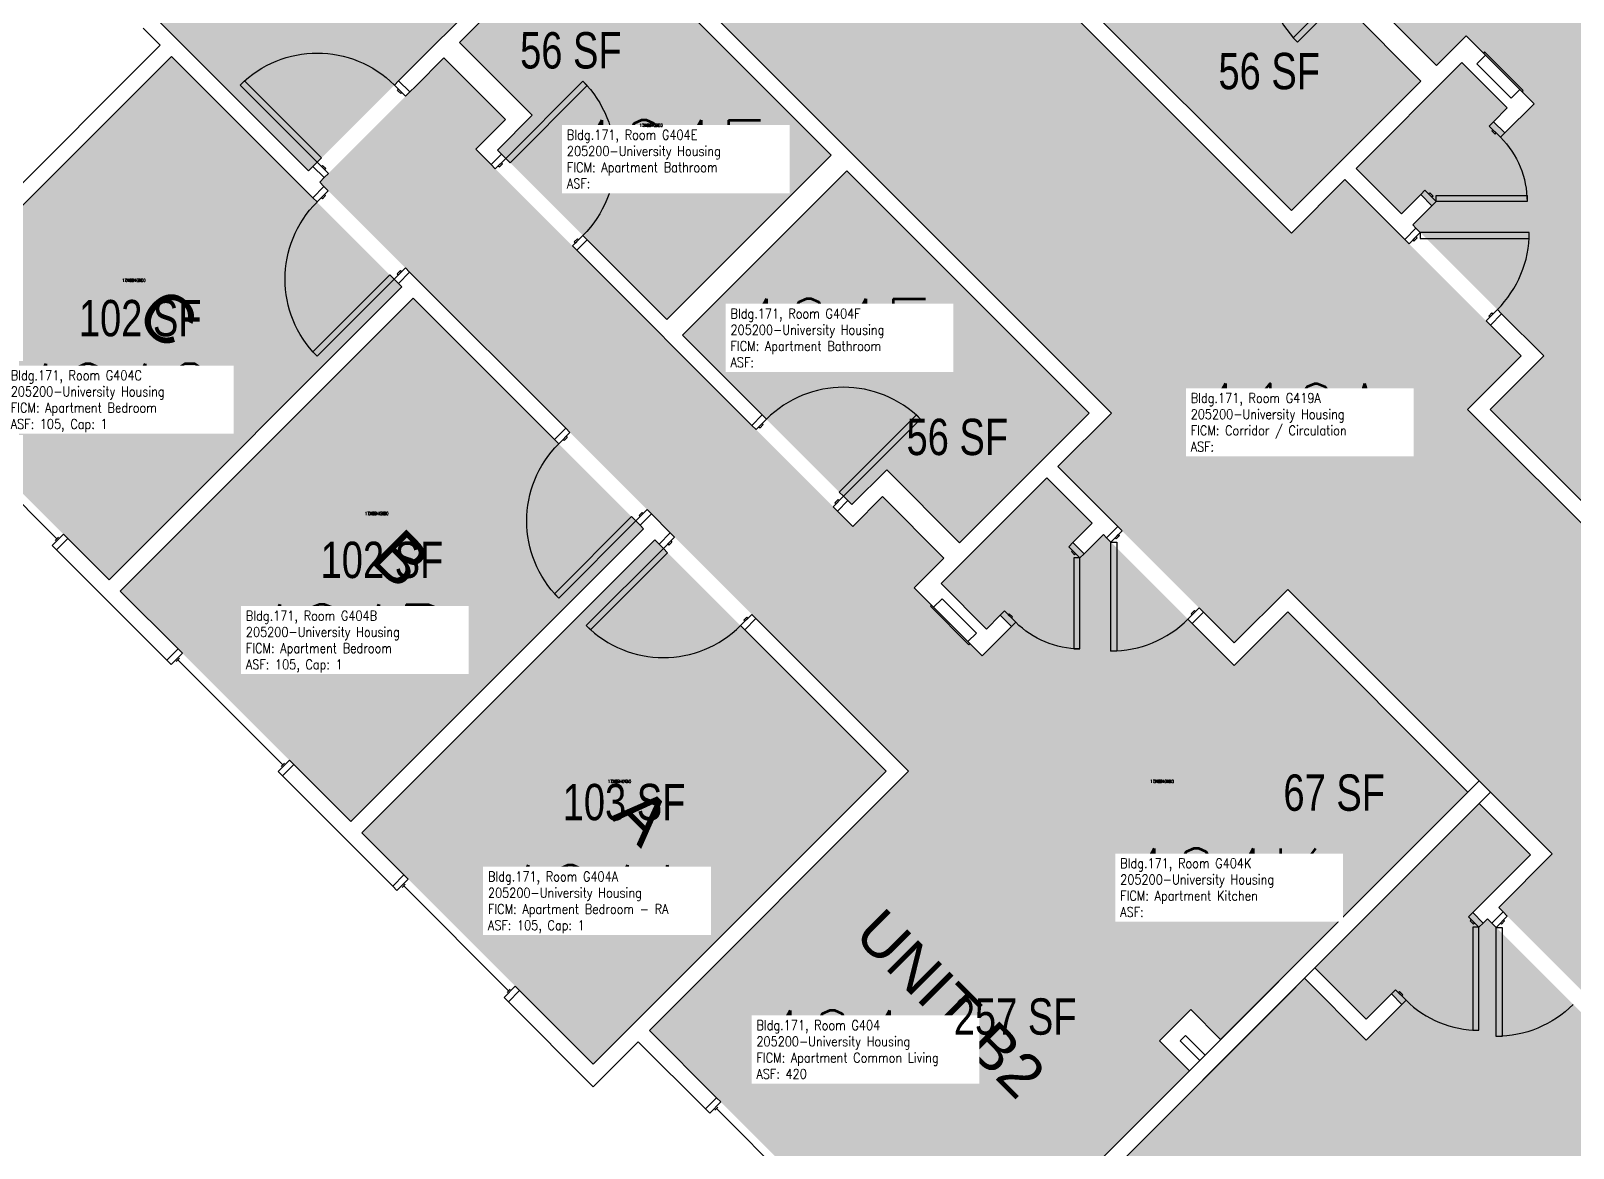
# Model space of a CAD drawing. Header units: inches. Extents: x 1062 to 4030, y -1482 to 1605.
# Drawn here: x 1331 to 1840, y -664 to -295 of the extents above; entities that cross this region are included whole.
import ezdxf
from ezdxf.enums import TextEntityAlignment as Align

# ---------------------------------------------------------------- set-up
doc = ezdxf.new("R2010")
doc.units = ezdxf.units.IN
doc.header["$LTSCALE"] = 192
doc.header["$MEASUREMENT"] = 0
for name, color, linetype in [('A-AREA-IDEN', 1, 'Continuous'), ('A-DOOR', 2, 'Continuous'), ('A-GLAZ', 1, 'Continuous'), ('A-IDEN-RNUM', 7, 'Continuous'), ('A-IDEN-SNUM', 4, 'Continuous'), ('A-IDEN-VNUM', 4, 'Continuous'), ('A-WALL', 5, 'Continuous'), ('AREA-TEXT', 3, 'Continuous'), ('E-POWER', 2, 'Continuous'), ('Rooms-Category-Color', 7, 'Continuous'), ('Rooms-College-Color', 7, 'Continuous'), ('Rooms-Department-Color', 7, 'Continuous'), ('Rooms-Division-Color', 7, 'Continuous'), ('Rooms-Information', 7, 'Continuous')]:
    doc.layers.add(name, color=color, linetype=linetype)
doc.styles.add('AREA', font='arial.ttf', dxfattribs={"width": 0.75, "height": 12})
doc.styles.add('Dimstyle', font='arial.ttf')
doc.styles.add('ROOMSNUMBER', font='txt.shx', dxfattribs={"height": 0.03})
doc.styles.add('ROOMVNUMBER', font='simplex.shx', dxfattribs={"width": 0.85})
doc.styles.get("Standard").update_dxf_attribs({"font": 'arial.ttf'})

msp = doc.modelspace()

# ---------------------------------------------------------------- hatches: boundary and pattern name
h = msp.add_hatch()
h.set_pattern_fill('ANSI31', color=256, style=0)
h.set_pattern_definition([(270, (925.05724, -579.87802), (-0.125, 2e-16), [])])
h.paths.add_polyline_path([(1572.36, -401.35), (1613.89, -442.88), (1620.4, -436.37), (1578.87, -394.84)], flags=9)
at = {"layer": 'Rooms-Category-Color', "true_color": 0x728ef3}
for points in [[(2046.58, -305.44), (1950.77, -209.63), (1865.21, -295.19), (1670.75, -100.73), (1629.74, -141.75), (1650.07, -162.07), (1659.88, -152.26), (1784.36, -276.74), (1774.54, -286.55), (1794.87, -306.88), (1804.69, -297.07), (1827.1, -319.48), (1817.47, -329.12), (1813.75, -325.4), (1818.26, -320.9), (1803.27, -305.91), (1768.36, -340.82), (1783.35, -355.81), (1789.71, -349.45), (1793.42, -353.16), (1787.06, -359.52), (1830.28, -402.74), (1894.28, -338.75), (1943.87, -388.35), (1954.22, -378.01), (1964.11, -387.91)], [(1427.34, -168.8), (1338.41, -257.71), (1422.38, -341.68), (1511.3, -252.76)], [(1666.96, -274.78), (1746.96, -354.78), (1789.74, -312), (1765.7, -287.95), (1777.19, -276.46), (1721.23, -220.5)], [(1484.79, -334.79), (1540.75, -390.75), (1595.02, -336.48), (1515.02, -256.48), (1472.23, -299.25), (1496.28, -323.3)], [(1356.53, -476.65), (1280.43, -400.55), (1377.13, -303.85), (1453.23, -379.97), (1356.85, -476.35)], [(1630.8, -721.22), (1534.99, -625.41), (1620.55, -539.85), (1426.09, -345.39), (1467.11, -304.38), (1487.44, -324.71), (1477.63, -334.52), (1602.1, -458.99), (1611.91, -449.18), (1632.24, -469.51), (1622.43, -479.32), (1644.84, -501.74), (1654.48, -492.1), (1650.77, -488.39), (1646.26, -492.9), (1631.27, -477.91), (1666.18, -443), (1681.17, -457.99), (1674.81, -464.35), (1678.52, -468.06), (1684.88, -461.7), (1728.1, -504.92), (1664.11, -568.91), (1713.71, -618.51), (1703.37, -628.85), (1713.27, -638.75)], [(1953.77, -398.25), (1872.1, -479.92), (1812.6, -420.42), (1894.28, -338.75)], [(1600.15, -341.61), (1680.15, -421.61), (1637.37, -464.39), (1613.32, -440.34), (1601.83, -451.83), (1545.87, -395.87)], [(1360.25, -480.36), (1436.35, -556.46), (1533.04, -459.78), (1456.94, -383.66), (1360.57, -480.06)], [(1440.06, -560.18), (1516.43, -636.54), (1613.12, -539.85), (1536.76, -463.48), (1440.38, -559.87)], [(1723.61, -628.41), (1805.28, -546.74), (1745.78, -487.24), (1664.11, -568.91)], [(1907.31, -648.77), (1874.64, -616.1), (1856.97, -633.78), (1811.71, -588.53), (1810.3, -589.94), (1806.85, -586.49), (1825.94, -567.4), (1808.99, -550.45), (1754.72, -604.72), (1771.67, -621.67), (1779.98, -613.36), (1783.43, -616.81), (1771.67, -628.57), (1751.28, -608.17), (1634.51, -724.93), (1730.33, -820.74), (1815.89, -735.18), (2090.16, -1009.45), (2131.17, -968.44), (2110.57, -947.85), (2103.5, -954.92), (1978.29, -829.7), (1985.36, -822.63), (1964.76, -802.04), (1954.96, -811.84), (1934.01, -790.89), (1939.14, -785.76), (1859.86, -706.48), (1902.54, -663.8), (1897.41, -658.67)]]:
    msp.add_hatch(color=171, dxfattribs=at).paths.add_polyline_path(points)
at = {"layer": 'Rooms-Category-Color', "true_color": 0xadadad}
msp.add_hatch(color=253, dxfattribs=at).paths.add_polyline_path([(1455.35, -189.39), (1460.61, -184.13), (1514.75, -129.99), (1746.97, -362.21), (1764.65, -344.53), (1822.86, -402.74), (1805.18, -420.42), (1892.5, -507.74), (1910.18, -490.06), (1951.98, -531.87), (1934.31, -549.55), (2432.22, -1047.46), (2389.79, -1089.89), (2369.99, -1070.09), (2352.98, -1087.11), (2346.3, -1080.38), (1874.91, -608.94), (1857.23, -626.62), (1815.42, -584.81), (1833.1, -567.14), (1745.78, -479.82), (1728.1, -497.5), (1669.89, -439.28), (1687.57, -421.61)])
at = {"layer": 'Rooms-College-Color', "true_color": 0xadadad}
for points in [[(2046.58, -305.44), (1950.77, -209.63), (1865.21, -295.19), (1670.75, -100.73), (1629.74, -141.75), (1650.07, -162.07), (1659.88, -152.26), (1784.36, -276.74), (1774.54, -286.55), (1794.87, -306.88), (1804.69, -297.07), (1827.1, -319.48), (1817.47, -329.12), (1813.75, -325.4), (1818.26, -320.9), (1803.27, -305.91), (1768.36, -340.82), (1783.35, -355.81), (1789.71, -349.45), (1793.42, -353.16), (1787.06, -359.52), (1830.28, -402.74), (1894.28, -338.75), (1943.87, -388.35), (1954.22, -378.01), (1964.11, -387.91)], [(1455.35, -189.39), (1460.61, -184.13), (1514.75, -129.99), (1746.97, -362.21), (1764.65, -344.53), (1822.86, -402.74), (1805.18, -420.42), (1892.5, -507.74), (1910.18, -490.06), (1951.98, -531.87), (1934.31, -549.55), (2432.22, -1047.46), (2389.79, -1089.89), (2369.99, -1070.09), (2352.98, -1087.11), (2346.3, -1080.38), (1874.91, -608.94), (1857.23, -626.62), (1815.42, -584.81), (1833.1, -567.14), (1745.78, -479.82), (1728.1, -497.5), (1669.89, -439.28), (1687.57, -421.61)], [(1427.34, -168.8), (1338.41, -257.71), (1422.38, -341.68), (1511.3, -252.76)], [(1666.96, -274.78), (1746.96, -354.78), (1789.74, -312), (1765.7, -287.95), (1777.19, -276.46), (1721.23, -220.5)], [(1484.79, -334.79), (1540.75, -390.75), (1595.02, -336.48), (1515.02, -256.48), (1472.23, -299.25), (1496.28, -323.3)], [(1356.53, -476.65), (1280.43, -400.55), (1377.13, -303.85), (1453.23, -379.97), (1356.85, -476.35)], [(1630.8, -721.22), (1534.99, -625.41), (1620.55, -539.85), (1426.09, -345.39), (1467.11, -304.38), (1487.44, -324.71), (1477.63, -334.52), (1602.1, -458.99), (1611.91, -449.18), (1632.24, -469.51), (1622.43, -479.32), (1644.84, -501.74), (1654.48, -492.1), (1650.77, -488.39), (1646.26, -492.9), (1631.27, -477.91), (1666.18, -443), (1681.17, -457.99), (1674.81, -464.35), (1678.52, -468.06), (1684.88, -461.7), (1728.1, -504.92), (1664.11, -568.91), (1713.71, -618.51), (1703.37, -628.85), (1713.27, -638.75)], [(1953.77, -398.25), (1872.1, -479.92), (1812.6, -420.42), (1894.28, -338.75)], [(1600.15, -341.61), (1680.15, -421.61), (1637.37, -464.39), (1613.32, -440.34), (1601.83, -451.83), (1545.87, -395.87)], [(1360.25, -480.36), (1436.35, -556.46), (1533.04, -459.78), (1456.94, -383.66), (1360.57, -480.06)], [(1440.06, -560.18), (1516.43, -636.54), (1613.12, -539.85), (1536.76, -463.48), (1440.38, -559.87)], [(1723.61, -628.41), (1805.28, -546.74), (1745.78, -487.24), (1664.11, -568.91)], [(1907.31, -648.77), (1874.64, -616.1), (1856.97, -633.78), (1811.71, -588.53), (1810.3, -589.94), (1806.85, -586.49), (1825.94, -567.4), (1808.99, -550.45), (1754.72, -604.72), (1771.67, -621.67), (1779.98, -613.36), (1783.43, -616.81), (1771.67, -628.57), (1751.28, -608.17), (1634.51, -724.93), (1730.33, -820.74), (1815.89, -735.18), (2090.16, -1009.45), (2131.17, -968.44), (2110.57, -947.85), (2103.5, -954.92), (1978.29, -829.7), (1985.36, -822.63), (1964.76, -802.04), (1954.96, -811.84), (1934.01, -790.89), (1939.14, -785.76), (1859.86, -706.48), (1902.54, -663.8), (1897.41, -658.67)]]:
    msp.add_hatch(color=253, dxfattribs=at).paths.add_polyline_path(points)
at = {"layer": 'Rooms-Department-Color', "true_color": 0x604aed}
for points in [[(2046.58, -305.44), (1950.77, -209.63), (1865.21, -295.19), (1670.75, -100.73), (1629.74, -141.75), (1650.07, -162.07), (1659.88, -152.26), (1784.36, -276.74), (1774.54, -286.55), (1794.87, -306.88), (1804.69, -297.07), (1827.1, -319.48), (1817.47, -329.12), (1813.75, -325.4), (1818.26, -320.9), (1803.27, -305.91), (1768.36, -340.82), (1783.35, -355.81), (1789.71, -349.45), (1793.42, -353.16), (1787.06, -359.52), (1830.28, -402.74), (1894.28, -338.75), (1943.87, -388.35), (1954.22, -378.01), (1964.11, -387.91)], [(1427.34, -168.8), (1338.41, -257.71), (1422.38, -341.68), (1511.3, -252.76)], [(1666.96, -274.78), (1746.96, -354.78), (1789.74, -312), (1765.7, -287.95), (1777.19, -276.46), (1721.23, -220.5)], [(1484.79, -334.79), (1540.75, -390.75), (1595.02, -336.48), (1515.02, -256.48), (1472.23, -299.25), (1496.28, -323.3)], [(1356.53, -476.65), (1280.43, -400.55), (1377.13, -303.85), (1453.23, -379.97), (1356.85, -476.35)], [(1630.8, -721.22), (1534.99, -625.41), (1620.55, -539.85), (1426.09, -345.39), (1467.11, -304.38), (1487.44, -324.71), (1477.63, -334.52), (1602.1, -458.99), (1611.91, -449.18), (1632.24, -469.51), (1622.43, -479.32), (1644.84, -501.74), (1654.48, -492.1), (1650.77, -488.39), (1646.26, -492.9), (1631.27, -477.91), (1666.18, -443), (1681.17, -457.99), (1674.81, -464.35), (1678.52, -468.06), (1684.88, -461.7), (1728.1, -504.92), (1664.11, -568.91), (1713.71, -618.51), (1703.37, -628.85), (1713.27, -638.75)], [(1953.77, -398.25), (1872.1, -479.92), (1812.6, -420.42), (1894.28, -338.75)], [(1600.15, -341.61), (1680.15, -421.61), (1637.37, -464.39), (1613.32, -440.34), (1601.83, -451.83), (1545.87, -395.87)], [(1360.25, -480.36), (1436.35, -556.46), (1533.04, -459.78), (1456.94, -383.66), (1360.57, -480.06)], [(1440.06, -560.18), (1516.43, -636.54), (1613.12, -539.85), (1536.76, -463.48), (1440.38, -559.87)], [(1723.61, -628.41), (1805.28, -546.74), (1745.78, -487.24), (1664.11, -568.91)], [(1907.31, -648.77), (1874.64, -616.1), (1856.97, -633.78), (1811.71, -588.53), (1810.3, -589.94), (1806.85, -586.49), (1825.94, -567.4), (1808.99, -550.45), (1754.72, -604.72), (1771.67, -621.67), (1779.98, -613.36), (1783.43, -616.81), (1771.67, -628.57), (1751.28, -608.17), (1634.51, -724.93), (1730.33, -820.74), (1815.89, -735.18), (2090.16, -1009.45), (2131.17, -968.44), (2110.57, -947.85), (2103.5, -954.92), (1978.29, -829.7), (1985.36, -822.63), (1964.76, -802.04), (1954.96, -811.84), (1934.01, -790.89), (1939.14, -785.76), (1859.86, -706.48), (1902.54, -663.8), (1897.41, -658.67)]]:
    msp.add_hatch(color=173, dxfattribs=at).paths.add_polyline_path(points)
at = {"layer": 'Rooms-Department-Color', "true_color": 0xacacac}
msp.add_hatch(color=253, dxfattribs=at).paths.add_polyline_path([(1455.35, -189.39), (1460.61, -184.13), (1514.75, -129.99), (1746.97, -362.21), (1764.65, -344.53), (1822.86, -402.74), (1805.18, -420.42), (1892.5, -507.74), (1910.18, -490.06), (1951.98, -531.87), (1934.31, -549.55), (2432.22, -1047.46), (2389.79, -1089.89), (2369.99, -1070.09), (2352.98, -1087.11), (2346.3, -1080.38), (1874.91, -608.94), (1857.23, -626.62), (1815.42, -584.81), (1833.1, -567.14), (1745.78, -479.82), (1728.1, -497.5), (1669.89, -439.28), (1687.57, -421.61)])
at = {"layer": 'Rooms-Division-Color', "true_color": 0x604aed}
for points in [[(2046.58, -305.44), (1950.77, -209.63), (1865.21, -295.19), (1670.75, -100.73), (1629.74, -141.75), (1650.07, -162.07), (1659.88, -152.26), (1784.36, -276.74), (1774.54, -286.55), (1794.87, -306.88), (1804.69, -297.07), (1827.1, -319.48), (1817.47, -329.12), (1813.75, -325.4), (1818.26, -320.9), (1803.27, -305.91), (1768.36, -340.82), (1783.35, -355.81), (1789.71, -349.45), (1793.42, -353.16), (1787.06, -359.52), (1830.28, -402.74), (1894.28, -338.75), (1943.87, -388.35), (1954.22, -378.01), (1964.11, -387.91)], [(1427.34, -168.8), (1338.41, -257.71), (1422.38, -341.68), (1511.3, -252.76)], [(1666.96, -274.78), (1746.96, -354.78), (1789.74, -312), (1765.7, -287.95), (1777.19, -276.46), (1721.23, -220.5)], [(1484.79, -334.79), (1540.75, -390.75), (1595.02, -336.48), (1515.02, -256.48), (1472.23, -299.25), (1496.28, -323.3)], [(1356.53, -476.65), (1280.43, -400.55), (1377.13, -303.85), (1453.23, -379.97), (1356.85, -476.35)], [(1630.8, -721.22), (1534.99, -625.41), (1620.55, -539.85), (1426.09, -345.39), (1467.11, -304.38), (1487.44, -324.71), (1477.63, -334.52), (1602.1, -458.99), (1611.91, -449.18), (1632.24, -469.51), (1622.43, -479.32), (1644.84, -501.74), (1654.48, -492.1), (1650.77, -488.39), (1646.26, -492.9), (1631.27, -477.91), (1666.18, -443), (1681.17, -457.99), (1674.81, -464.35), (1678.52, -468.06), (1684.88, -461.7), (1728.1, -504.92), (1664.11, -568.91), (1713.71, -618.51), (1703.37, -628.85), (1713.27, -638.75)], [(1953.77, -398.25), (1872.1, -479.92), (1812.6, -420.42), (1894.28, -338.75)], [(1600.15, -341.61), (1680.15, -421.61), (1637.37, -464.39), (1613.32, -440.34), (1601.83, -451.83), (1545.87, -395.87)], [(1360.25, -480.36), (1436.35, -556.46), (1533.04, -459.78), (1456.94, -383.66), (1360.57, -480.06)], [(1440.06, -560.18), (1516.43, -636.54), (1613.12, -539.85), (1536.76, -463.48), (1440.38, -559.87)], [(1723.61, -628.41), (1805.28, -546.74), (1745.78, -487.24), (1664.11, -568.91)], [(1907.31, -648.77), (1874.64, -616.1), (1856.97, -633.78), (1811.71, -588.53), (1810.3, -589.94), (1806.85, -586.49), (1825.94, -567.4), (1808.99, -550.45), (1754.72, -604.72), (1771.67, -621.67), (1779.98, -613.36), (1783.43, -616.81), (1771.67, -628.57), (1751.28, -608.17), (1634.51, -724.93), (1730.33, -820.74), (1815.89, -735.18), (2090.16, -1009.45), (2131.17, -968.44), (2110.57, -947.85), (2103.5, -954.92), (1978.29, -829.7), (1985.36, -822.63), (1964.76, -802.04), (1954.96, -811.84), (1934.01, -790.89), (1939.14, -785.76), (1859.86, -706.48), (1902.54, -663.8), (1897.41, -658.67)]]:
    msp.add_hatch(color=173, dxfattribs=at).paths.add_polyline_path(points)
at = {"layer": 'Rooms-Division-Color', "true_color": 0xadadad}
msp.add_hatch(color=253, dxfattribs=at).paths.add_polyline_path([(1455.35, -189.39), (1460.61, -184.13), (1514.75, -129.99), (1746.97, -362.21), (1764.65, -344.53), (1822.86, -402.74), (1805.18, -420.42), (1892.5, -507.74), (1910.18, -490.06), (1951.98, -531.87), (1934.31, -549.55), (2432.22, -1047.46), (2389.79, -1089.89), (2369.99, -1070.09), (2352.98, -1087.11), (2346.3, -1080.38), (1874.91, -608.94), (1857.23, -626.62), (1815.42, -584.81), (1833.1, -567.14), (1745.78, -479.82), (1728.1, -497.5), (1669.89, -439.28), (1687.57, -421.61)])

# ---------------------------------------------------------------- linework, layer by layer
at = {"layer": 'A-DOOR'}
for points in [[(1774.45, -273.72), (1773.03, -272.31), (1747.58, -297.76), (1748.99, -299.18)], [(1425.3, -338.77), (1426.71, -337.35), (1401.26, -311.9), (1399.84, -313.31)], [(1454.47, -317.02), (1455.88, -315.61), (1452.17, -311.9), (1450.75, -313.31)], [(1453.23, -315.78), (1452.88, -316.14), (1451.82, -315.08), (1452.17, -314.72)], [(1487.54, -337.54), (1488.95, -338.95), (1514.41, -313.5), (1512.99, -312.08)], [(1812.3, -326.85), (1813.72, -325.44), (1817.43, -329.15), (1816.02, -330.57)], [(1813.54, -328.09), (1813.19, -328.44), (1814.25, -329.51), (1814.6, -329.15)], [(1484.09, -340.99), (1482.68, -339.57), (1486.12, -336.12), (1487.54, -337.54)], [(1429.01, -342.48), (1427.6, -343.89), (1423.88, -340.18), (1425.3, -338.77)], [(1427.77, -341.24), (1428.13, -340.89), (1427.07, -339.83), (1426.71, -340.18)], [(1485.06, -340.01), (1485.42, -340.37), (1486.48, -339.31), (1486.12, -338.95)], [(1428.92, -348.22), (1427.51, -346.81), (1423.8, -350.52), (1425.21, -351.93)], [(1427.69, -349.46), (1428.04, -349.81), (1426.98, -350.87), (1426.63, -350.52)], [(1791.09, -348.07), (1789.68, -349.48), (1793.39, -353.19), (1794.8, -351.78)], [(1792.33, -349.3), (1792.68, -348.95), (1793.74, -350.01), (1793.39, -350.37)], [(1794.8, -351.78), (1794.8, -349.78), (1824.8, -349.78), (1824.8, -351.78)], [(1785.81, -365.7), (1784.4, -364.29), (1788.11, -360.57), (1789.53, -361.99)], [(1509.55, -366.44), (1510.96, -367.86), (1514.41, -364.41), (1512.99, -362.99)], [(1510.52, -365.47), (1510.16, -365.12), (1511.22, -364.05), (1511.58, -364.41)], [(1787.05, -364.46), (1787.41, -364.82), (1788.47, -363.76), (1788.11, -363.4)], [(1789.53, -361.99), (1789.53, -363.99), (1825.53, -363.99), (1825.53, -361.99)], [(1450.67, -377.39), (1449.25, -375.98), (1423.8, -401.43), (1425.21, -402.85)], [(1454.38, -373.68), (1455.79, -375.09), (1452.08, -378.8), (1450.67, -377.39)], [(1453.14, -374.91), (1452.79, -374.56), (1451.73, -375.62), (1452.08, -375.98)], [(1811.27, -391.16), (1812.68, -392.57), (1816.4, -388.86), (1814.98, -387.44)], [(1812.51, -389.92), (1812.15, -389.57), (1813.21, -388.5), (1813.57, -388.86)], [(1570.18, -427.08), (1568.77, -425.66), (1572.21, -422.21), (1573.63, -423.63)], [(1599.08, -449.08), (1597.67, -447.67), (1623.12, -422.21), (1624.54, -423.63)], [(1508.74, -428.04), (1507.32, -426.62), (1503.61, -430.33), (1505.03, -431.75)], [(1571.15, -426.1), (1571.51, -426.46), (1572.57, -425.4), (1572.21, -425.04)], [(1507.5, -429.27), (1507.85, -429.63), (1506.79, -430.69), (1506.44, -430.33)], [(1595.64, -452.53), (1597.05, -453.95), (1600.5, -450.5), (1599.08, -449.08)], [(1596.61, -451.56), (1596.25, -451.21), (1597.32, -450.14), (1597.67, -450.5)], [(1530.48, -457.2), (1529.07, -455.79), (1503.61, -481.25), (1505.03, -482.66)], [(1534.19, -453.49), (1535.61, -454.91), (1531.9, -458.62), (1530.48, -457.2)], [(1532.96, -454.73), (1532.6, -454.38), (1531.54, -455.44), (1531.9, -455.79)], [(1543.3, -462.6), (1541.88, -461.18), (1538.17, -464.89), (1539.59, -466.31)], [(1691.06, -460.45), (1689.65, -459.04), (1685.94, -462.75), (1687.35, -464.17)], [(1689.82, -461.69), (1690.18, -462.04), (1689.12, -463.1), (1688.76, -462.75)], [(1539.59, -466.31), (1541, -467.72), (1515.54, -493.18), (1514.13, -491.76)], [(1542.06, -463.83), (1542.41, -464.19), (1541.35, -465.25), (1541, -464.89)], [(1673.43, -465.73), (1674.84, -464.32), (1678.55, -468.03), (1677.14, -469.44)], [(1674.67, -466.97), (1674.31, -467.32), (1675.37, -468.38), (1675.73, -468.03)], [(1687.35, -464.17), (1689.35, -464.17), (1689.35, -500.17), (1687.35, -500.17)], [(1677.14, -469.44), (1675.14, -469.44), (1675.14, -499.44), (1677.14, -499.44)], [(1568.75, -488.05), (1570.17, -489.47), (1566.46, -493.18), (1565.04, -491.76)], [(1652.22, -486.94), (1650.8, -488.36), (1654.51, -492.07), (1655.93, -490.66)], [(1653.45, -488.18), (1653.81, -487.83), (1654.87, -488.89), (1654.51, -489.24)], [(1716.52, -485.91), (1717.93, -487.32), (1714.22, -491.04), (1712.81, -489.62)], [(1715.28, -487.15), (1714.93, -486.79), (1713.87, -487.85), (1714.22, -488.21)], [(1567.52, -489.29), (1567.16, -488.94), (1566.1, -490), (1566.46, -490.35)], [(1805.44, -587.91), (1806.85, -586.49), (1810.3, -589.94), (1808.88, -591.36)], [(1806.41, -588.88), (1806.05, -589.23), (1807.12, -590.3), (1807.47, -589.94)], [(1818.27, -587.66), (1816.86, -586.25), (1813.14, -589.96), (1814.56, -591.37)], [(1817.03, -588.9), (1817.39, -589.25), (1816.33, -590.31), (1815.97, -589.96)], [(1808.88, -591.36), (1806.88, -591.36), (1806.88, -625.36), (1808.88, -625.36)], [(1814.56, -591.37), (1816.56, -591.37), (1816.56, -627.37), (1814.56, -627.37)], [(1781.39, -611.95), (1779.98, -613.36), (1783.43, -616.81), (1784.84, -615.4)], [(1782.37, -612.92), (1782.72, -612.57), (1783.78, -613.63), (1783.43, -613.98)]]:
    msp.add_lwpolyline(points, close=True, dxfattribs=at)
for centre, radius, start, end in [((1774.45, -273.72), 36, 135, 225), ((1789.53, -361.99), 36, 315, 0), ((1599.08, -449.08), 36, 45, 135), ((1539.59, -466.31), 36, 225, 315), ((1687.35, -464.17), 36, 270, 315), ((1808.88, -591.36), 34, 225, 270)]:
    msp.add_arc(centre, radius, start, end, dxfattribs=at)
at = {"layer": 'A-DOOR', "extrusion": (0, 0, -1)}
for centre, radius, start, end in [((-1425.3, -338.77), 36, 45, 135), ((-1487.54, -337.54), 36, 135, 225), ((-1794.8, -351.78), 30, 135, 180), ((-1450.67, -377.39), 36, 315, 45), ((-1530.48, -457.2), 36, 315, 45), ((-1677.14, -469.44), 30, 270, 315), ((-1814.56, -591.37), 36, 225, 270)]:
    msp.add_arc(centre, radius, start, end, dxfattribs=at)
at = {"layer": 'A-GLAZ'}
for p, q in [((1339.28, -463.11), (1304.63, -428.46)), ((1339.81, -462.58), (1338.75, -463.64)), ((1379.78, -502.55), (1378.72, -503.61)), ((1413.9, -537.73), (1379.25, -503.08)), ((1414.43, -537.2), (1413.37, -538.26)), ((1454.36, -577.13), (1453.3, -578.19)), ((1488.48, -612.3), (1453.83, -577.66)), ((1489.01, -611.77), (1487.95, -612.84)), ((1557.62, -650.69), (1556.56, -651.75)), ((1604.47, -698.6), (1557.09, -651.22))]:
    msp.add_line(p, q, dxfattribs=at)
for points in [[(1337.78, -465.32), (1339.19, -466.73), (1342.9, -463.02), (1341.49, -461.61)], [(1377.04, -504.58), (1375.63, -503.17), (1379.34, -499.45), (1380.75, -500.87)], [(1412.4, -539.94), (1413.81, -541.35), (1417.52, -537.64), (1416.11, -536.22)], [(1451.62, -579.16), (1450.2, -577.74), (1453.92, -574.03), (1455.33, -575.45)], [(1486.97, -614.51), (1488.39, -615.93), (1492.1, -612.22), (1490.69, -610.8)], [(1554.88, -652.73), (1553.47, -651.31), (1557.18, -647.6), (1558.6, -649.01)]]:
    msp.add_lwpolyline(points, close=True, dxfattribs=at)
at = {"layer": 'A-WALL'}
for p, q in [((1577.68, -192.92), (1746.97, -362.21)), ((1454.03, -310.04), (1511.3, -252.76)), ((1518.28, -252.32), (1687.57, -421.61)), ((1515.01, -256.47), (1472.23, -299.25)), ((1595.02, -336.48), (1515.01, -256.47)), ((1746.97, -354.79), (1666.97, -274.78)), ((1765.71, -287.96), (1789.75, -312.01)), ((1794.87, -306.88), (1774.55, -286.55)), ((1373.42, -300.14), (1367.85, -294.57)), ((1371.56, -290.86), (1377.57, -296.87)), ((1273.01, -400.55), (1373.42, -300.14)), ((1377.57, -296.87), (1422.38, -341.68)), ((1472.23, -299.25), (1496.28, -323.3)), ((1804.69, -297.07), (1794.87, -306.88)), ((1827.1, -319.48), (1804.69, -297.07)), ((1377.13, -303.85), (1280.43, -400.55)), ((1423.8, -350.52), (1377.13, -303.85)), ((1467.11, -304.38), (1457.74, -313.75)), ((1487.44, -324.71), (1467.11, -304.38)), ((1452.17, -311.9), (1454.03, -310.04)), ((1768.36, -340.82), (1803.27, -305.91)), ((1803.27, -305.91), (1818.26, -320.9)), ((1455.88, -315.61), (1452.17, -311.9)), ((1457.74, -313.75), (1455.88, -315.61)), ((1789.75, -312.01), (1746.97, -354.79)), ((1817.43, -329.15), (1827.1, -319.48)), ((1477.63, -334.52), (1487.44, -324.71)), ((1496.28, -323.3), (1484.79, -334.79)), ((1818.26, -320.9), (1813.72, -325.44)), ((1813.72, -325.44), (1817.43, -329.15)), ((1482.68, -339.57), (1477.63, -334.52)), ((1486.12, -336.12), (1482.68, -339.57)), ((1484.79, -334.79), (1486.12, -336.12)), ((1422.38, -341.68), (1423.88, -340.18)), ((1423.88, -340.18), (1427.6, -343.89)), ((1540.75, -390.75), (1595.02, -336.48)), ((1783.35, -355.81), (1768.36, -340.82)), ((1427.6, -343.89), (1426.1, -345.39)), ((1426.1, -345.39), (1427.51, -346.81)), ((1600.14, -341.6), (1545.87, -395.87)), ((1680.15, -421.61), (1600.14, -341.6)), ((1746.97, -362.21), (1764.65, -344.53)), ((1764.65, -344.53), (1784.4, -364.29)), ((1427.51, -346.81), (1423.8, -350.52)), ((1789.68, -349.48), (1783.35, -355.81)), ((1793.39, -353.19), (1789.68, -349.48)), ((1787.06, -359.52), (1793.39, -353.19)), ((1784.4, -364.29), (1788.11, -360.57)), ((1788.11, -360.57), (1787.06, -359.52)), ((1510.96, -367.86), (1514.41, -364.41)), ((1514.41, -364.41), (1540.75, -390.75)), ((1568.77, -425.66), (1510.96, -367.86)), ((1452.08, -378.8), (1455.79, -375.09)), ((1455.79, -375.09), (1507.32, -426.62)), ((1356.53, -476.65), (1453.23, -379.95)), ((1453.23, -379.95), (1452.08, -378.8)), ((1456.94, -383.67), (1360.25, -480.36)), ((1503.61, -430.33), (1456.94, -383.67)), ((1816.4, -388.86), (1812.68, -392.57)), ((1830.28, -402.74), (1816.4, -388.86)), ((1545.87, -395.87), (1572.21, -422.21)), ((1812.68, -392.57), (1822.86, -402.74)), ((1822.86, -402.74), (1805.18, -420.42)), ((1812.6, -420.42), (1830.28, -402.74)), ((1572.21, -422.21), (1568.77, -425.66)), ((1637.37, -464.39), (1680.15, -421.61)), ((1687.57, -421.61), (1669.89, -439.28)), ((1805.18, -420.42), (1872.1, -487.34)), ((1872.1, -479.92), (1812.6, -420.42)), ((1507.32, -426.62), (1503.61, -430.33)), ((1601.83, -451.84), (1613.33, -440.35)), ((1613.33, -440.35), (1637.37, -464.39)), ((1666.18, -443), (1631.27, -477.91)), ((1681.17, -457.99), (1666.18, -443)), ((1669.89, -439.28), (1689.65, -459.04)), ((1597.05, -453.95), (1600.5, -450.5)), ((1600.5, -450.5), (1601.83, -451.84)), ((1611.91, -449.18), (1602.1, -459)), ((1632.24, -469.51), (1611.91, -449.18)), ((1531.9, -458.62), (1535.61, -454.91)), ((1535.61, -454.91), (1541.88, -461.18)), ((1602.1, -459), (1597.05, -453.95)), ((1674.84, -464.32), (1681.17, -457.99)), ((1339.19, -466.73), (1342.9, -463.02)), ((1342.9, -463.02), (1356.53, -476.65)), ((1436.35, -556.46), (1533.05, -459.77)), ((1533.05, -459.77), (1531.9, -458.62)), ((1541.88, -461.18), (1538.17, -464.89)), ((1684.88, -461.7), (1678.55, -468.03)), ((1685.94, -462.75), (1684.88, -461.7)), ((1689.65, -459.04), (1685.94, -462.75)), ((1375.63, -503.17), (1339.19, -466.73)), ((1536.76, -463.48), (1440.06, -560.18)), ((1538.17, -464.89), (1536.76, -463.48)), ((1678.55, -468.03), (1674.84, -464.32)), ((1622.43, -479.32), (1632.24, -469.51)), ((1631.27, -477.91), (1646.26, -492.9)), ((1360.25, -480.36), (1379.34, -499.45)), ((1644.84, -501.74), (1622.43, -479.32)), ((1728.11, -497.5), (1745.78, -479.82)), ((1745.78, -479.82), (1812.71, -546.74)), ((1646.26, -492.9), (1650.8, -488.36)), ((1650.8, -488.36), (1654.51, -492.07)), ((1714.22, -491.04), (1717.93, -487.32)), ((1717.93, -487.32), (1728.11, -497.5)), ((1745.78, -487.24), (1728.11, -504.92)), ((1805.28, -546.74), (1745.78, -487.24)), ((1566.46, -493.18), (1570.17, -489.47)), ((1613.13, -539.85), (1566.46, -493.18)), ((1570.17, -489.47), (1620.55, -539.85)), ((1654.51, -492.07), (1644.84, -501.74)), ((1728.11, -504.92), (1714.22, -491.04)), ((1379.34, -499.45), (1375.63, -503.17)), ((1413.81, -541.35), (1417.52, -537.64)), ((1417.52, -537.64), (1436.35, -556.46)), ((1516.43, -636.54), (1613.13, -539.85)), ((1620.55, -539.85), (1534.99, -625.41)), ((1450.2, -577.74), (1413.81, -541.35)), ((1808.99, -543.03), (1627.09, -724.93)), ((1833.1, -567.14), (1808.99, -543.03)), ((1812.71, -546.74), (1630.8, -728.65)), ((1723.61, -628.41), (1805.28, -546.74)), ((1754.72, -604.72), (1808.99, -550.45)), ((1808.99, -550.45), (1825.94, -567.4)), ((1440.06, -560.18), (1453.92, -574.03)), ((1825.94, -567.4), (1806.85, -586.49)), ((1815.42, -584.82), (1833.1, -567.14)), ((1453.92, -574.03), (1450.2, -577.74)), ((1816.86, -586.25), (1815.42, -584.82)), ((1806.85, -586.49), (1810.3, -589.94)), ((1810.3, -589.94), (1811.71, -588.53)), ((1811.71, -588.53), (1813.14, -589.96)), ((1813.14, -589.96), (1816.86, -586.25)), ((1771.67, -621.67), (1754.72, -604.72)), ((1634.52, -724.93), (1751.28, -608.17)), ((1751.28, -608.17), (1771.67, -628.57)), ((1488.39, -615.93), (1492.1, -612.22)), ((1516.43, -643.97), (1488.39, -615.93)), ((1492.1, -612.22), (1516.43, -636.54)), ((1779.98, -613.36), (1771.67, -621.67)), ((1783.43, -616.81), (1779.98, -613.36)), ((1703.37, -628.85), (1713.71, -618.51)), ((1713.71, -618.51), (1723.61, -628.41)), ((1771.67, -628.57), (1783.43, -616.81)), ((1534.99, -625.41), (1557.18, -647.6)), ((1531.28, -629.12), (1516.43, -643.97)), ((1553.47, -651.31), (1531.28, -629.12)), ((1713.27, -638.75), (1703.37, -628.85)), ((1712.03, -627.09), (1710.26, -628.85)), ((1710.26, -628.85), (1716.72, -635.31)), ((1718.48, -633.54), (1712.03, -627.09)), ((1716.72, -635.31), (1718.48, -633.54)), ((1630.8, -721.22), (1713.27, -638.75)), ((1557.18, -647.6), (1553.47, -651.31))]:
    msp.add_line(p, q, dxfattribs=at)
at = {"layer": 'E-POWER'}
for points in [[(1822.4, -314.78), (1819.57, -317.61), (1808.25, -306.29), (1811.08, -303.46)], [(1640.14, -497.04), (1642.97, -494.21), (1631.65, -482.89), (1628.83, -485.72)]]:
    msp.add_lwpolyline(points, dxfattribs=at)
for points in [[(1823.1, -315.49), (1823.46, -315.13), (1810.73, -302.4), (1810.38, -302.76)], [(1640.85, -497.74), (1640.49, -498.1), (1627.77, -485.37), (1628.12, -485.01)]]:
    msp.add_lwpolyline(points, close=True, dxfattribs=at)

# ---------------------------------------------------------------- texts
at = {"layer": 'A-AREA-IDEN'}
msp.add_text('UNIT B2', height=14.4, rotation=315, dxfattribs=at).set_placement((1629.3, -621.61), align=Align.CENTER)
at = {"layer": 'A-AREA-IDEN', "char_height": 16, "width": 1, "attachment_point": 1, "rotation": 314.9967, "style": 'Dimstyle'}
for s, insert in [('{\\C1;C}', (1375.99, -378.8)), ('{\\C1;B}', (1453.36, -458.74)), ('{\\C1;A}', (1533.05, -543.66))]:
    msp.add_mtext(s, dxfattribs=dict(at, insert=insert))
at = {"layer": 'A-IDEN-RNUM', "style": 'ROOMSNUMBER', "width": 0.85}
for s, p in [('0404-E0', (1535.53, -326.61)), ('0404-C0', (1364.73, -377.78)), ('0404-F0', (1601.94, -388.11)), ('0404-B0', (1444.91, -454.76)), ('0404-A0', (1525.09, -543.19)), ('0404-K0', (1704.27, -543.19)), ('0404-00', (1594.26, -629.66))]:
    msp.add_text(s, height=1, dxfattribs=at).set_placement(p, align=Align.MIDDLE_CENTER)
at = {"layer": 'A-IDEN-SNUM', "style": 'ROOMSNUMBER', "width": 0.85}
for s, p in [('1710G404E0', (1535.53, -326.61)), ('1710G404C0', (1364.73, -377.78)), ('1710G404F0', (1601.94, -388.11)), ('1710G404B0', (1444.91, -454.76)), ('1710G404A0', (1525.09, -543.19)), ('1710G404K0', (1704.27, -543.19)), ('1710G40400', (1594.26, -629.66))]:
    msp.add_text(s, height=1, dxfattribs=at).set_placement(p, align=Align.MIDDLE_CENTER)
at = {"layer": 'A-IDEN-VNUM', "style": 'ROOMVNUMBER', "width": 0.85}
for s, p in [('404E', (1540.97, -336.18)), ('404F', (1594.99, -395.19)), ('404C', (1358.22, -416.63)), ('419A', (1746.5, -423.06)), ('404B', (1435.42, -496)), ('404K', (1724.15, -576.64)), ('404A', (1516.27, -582.09)), ('404', (1595.35, -630.1))]:
    msp.add_text(s, height=22.5, dxfattribs=at).set_placement(p, align=Align.MIDDLE_CENTER)
at = {"layer": 'AREA-TEXT', "style": 'AREA', "width": 0.75}
for s, p in [('56 SF', (1509.04, -301.86)), ('56 SF', (1739.65, -308.71)), ('102 SF', (1366.83, -390.26)), ('56 SF', (1636.65, -429.48)), ('102 SF', (1446.65, -470.07)), ('103 SF', (1526.6, -550.01)), ('67 SF', (1761.11, -546.89)), ('257 SF', (1655.75, -620.8))]:
    msp.add_text(s, height=12, dxfattribs=at).set_placement(p, align=Align.MIDDLE_CENTER)

# ---------------------------------------------------------------- next in the draw order: texts
at = {"layer": 'Rooms-Information', "width": 72, "attachment_point": 7, "style": 'ROOMVNUMBER', "bg_fill": 3, "box_fill_scale": 1.5, "bg_fill_color": 256, "bg_fill_true_color": 13158600, "bg_fill_transparency": 0}
for s, insert, char_height in [('Bldg.171, Room G404E^M^J205200-University Housing^M^JFICM: Apartment Bathroom^M^JASF: ', (1507.73, -347.43), 3.2143), ('Bldg.171, Room G404F^M^J205200-University Housing^M^JFICM: Apartment Bathroom^M^JASF: ', (1561.75, -406.44), 3.2143), ('Bldg.171, Room G404C^M^J205200-University Housing^M^JFICM: Apartment Bedroom^M^JASF: 105, Cap: 1', (1324.07, -427.88), 3.2143), ('Bldg.171, Room G419A^M^J205200-University Housing^M^JFICM: Corridor / Circulation^M^JASF: ', (1713.72, -434.31), 3.2143), ('Bldg.171, Room G404B^M^J205200-University Housing^M^JFICM: Apartment Bedroom^M^JASF: 105, Cap: 1', (1401.72, -507.25), 3.2143), ('Bldg.171, Room G404K^M^J205200-University Housing^M^JFICM: Apartment Kitchen^M^JASF: ', (1690.45, -587.89), 3.2143), ('Bldg.171, Room G404A^M^J205200-University Housing^M^JFICM: Apartment Bedroom - RA^M^JASF: 105, Cap: 1', (1481.66, -593.34), 3.21429), ('Bldg.171, Room G404^M^J205200-University Housing^M^JFICM: Apartment Common Living^M^JASF: 420', (1570.31, -641.35), 3.2143)]:
    msp.add_mtext(s, dxfattribs=dict(at, insert=insert, char_height=char_height))

doc.saveas('drawing.dxf')
